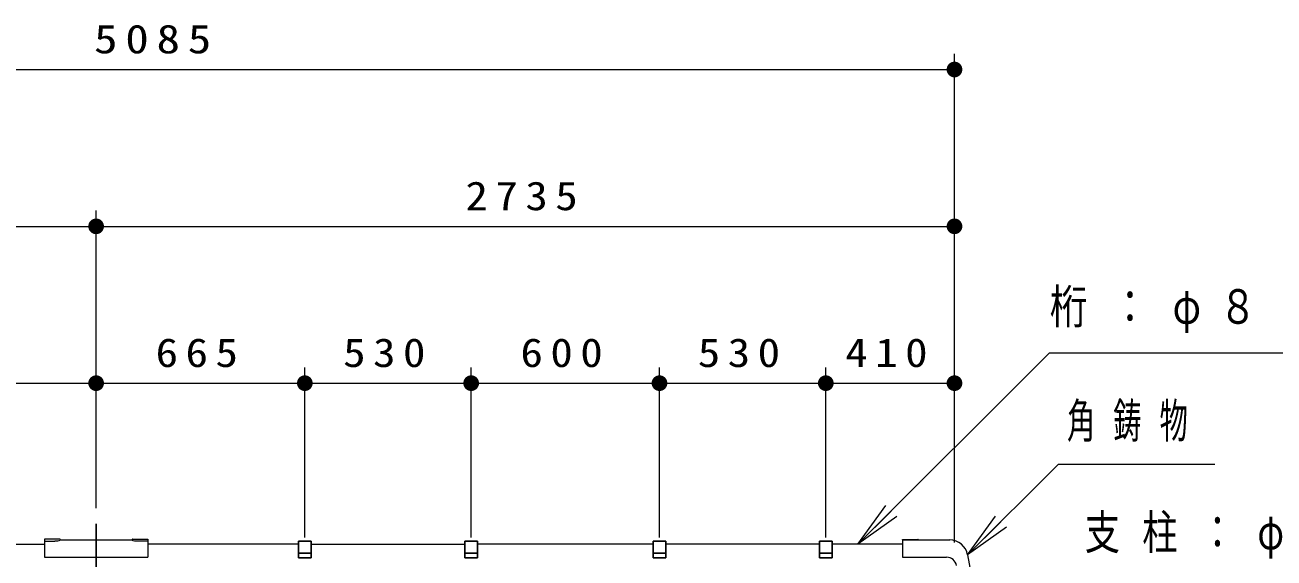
# Model space of a CAD drawing. Units: millimetres on the paper, scale 1:50. Extents: x -385 to 0, y -5 to 267.
# Drawn here: x -307.2 to -227.6, y 96.8 to 130.7 of the extents above; entities that cross this region are included whole.
import ezdxf

# ---------------------------------------------------------------- set-up
doc = ezdxf.new("R2010")
doc.units = ezdxf.units.MM
doc.linetypes.add('USER2', pattern=[6, 3, -1, 1, -1])
doc.layers.add('LY_1', color=4, linetype='Continuous', lineweight=25)
doc.styles.add('ＭＳ ゴシック', font='')
doc.styles.get('ＭＳ ゴシック').set_extended_font_data('MS Gothic')

# ---------------------------------------------------------------- blocks, each defined once
blk = doc.blocks.new('filled_dot')
at = {"color": 0, "linetype": 'Continuous', "lineweight": -2, "const_width": 1.25}
blk.add_lwpolyline([(-0.625, 0, 1), (0.625, 0, 1)], format="xyb", close=True, dxfattribs=at)

msp = doc.modelspace()

# ---------------------------------------------------------------- linework, layer by layer
at = {"layer": 'LY_1', "color": 7, "lineweight": 13}
for p, q in [((-247.93, 118.901), (-247.93, 128.901)), ((-349.63, 127.901), (-247.93, 127.901)), ((-302.63, 108.901), (-302.63, 118.901)), ((-247.93, 108.901), (-247.93, 118.901)), ((-349.63, 117.901), (-302.63, 117.901)), ((-302.63, 117.901), (-247.93, 117.901)), ((-302.63, 99.935), (-302.63, 108.901)), ((-289.33, 98.056), (-289.33, 108.901)), ((-278.73, 98.056), (-278.73, 108.901)), ((-266.73, 98.056), (-266.73, 108.901)), ((-256.13, 98.056), (-256.13, 108.901)), ((-247.93, 97.736), (-247.93, 108.901)), ((-320.83, 107.901), (-302.63, 107.901)), ((-302.63, 107.901), (-289.33, 107.901)), ((-289.33, 107.901), (-278.73, 107.901)), ((-278.73, 107.901), (-266.73, 107.901)), ((-266.73, 107.901), (-256.13, 107.901)), ((-256.13, 107.901), (-247.93, 107.901)), ((-254.08, 97.627), (-252.312, 100.102)), ((-254.08, 97.627), (-251.959, 99.748)), ((-251.605, 99.394), (-254.08, 97.627)), ((-247.095, 96.946), (-245.327, 99.421)), ((-247.095, 96.946), (-244.973, 99.068)), ((-244.62, 98.714), (-247.095, 96.946)), ((-304.947, 97.953), (-305.93, 97.953)), ((-305.93, 97.953), (-305.93, 96.801)), ((-304.898, 97.92), (-304.918, 97.941)), ((-304.869, 97.907), (-300.391, 97.907)), ((-300.362, 97.92), (-300.342, 97.941)), ((-300.313, 97.953), (-299.33, 97.953)), ((-299.33, 97.953), (-299.33, 96.801)), ((-251.251, 97.941), (-250.256, 97.941)), ((-320.43, 97.627), (-305.93, 97.627)), ((-305.93, 97.837), (-305.26, 97.837)), ((-299.33, 97.837), (-300, 97.837)), ((-289.73, 97.627), (-299.33, 97.627)), ((-288.93, 97.627), (-279.13, 97.627)), ((-267.13, 97.627), (-278.33, 97.627)), ((-256.53, 97.627), (-266.33, 97.627)), ((-251.251, 97.627), (-255.73, 97.627)), ((-251.251, 97.627), (-255.63, 97.627)), ((-251.251, 97.901), (-248.232, 97.901)), ((-251.251, 97.901), (-251.251, 96.801)), ((-305.93, 96.801), (-299.33, 96.801)), ((-251.251, 96.801), (-248.434, 96.801)), ((-247.095, 96.946), (-246.792, 95.232))]:
    msp.add_line(p, q, dxfattribs=at)
at = {"layer": 'LY_1', "color": 20, "linetype": 'USER2'}
msp.add_line((-302.63, 98.935), (-302.63, 46.736), dxfattribs=at)
at = {"layer": 'LY_1', "color": 2}
for p, q in [((-251.251, 97.901), (-251.251, 97.941)), ((-289.73, 97.836), (-289.73, 96.766)), ((-289.73, 97.836), (-288.93, 97.836)), ((-288.93, 97.836), (-288.93, 96.766)), ((-279.13, 97.836), (-279.13, 96.766)), ((-279.13, 97.836), (-278.33, 97.836)), ((-278.33, 97.836), (-278.33, 96.766)), ((-267.13, 97.836), (-267.13, 96.766)), ((-267.13, 97.836), (-266.33, 97.836)), ((-266.33, 97.836), (-266.33, 96.766)), ((-256.53, 97.836), (-256.53, 96.766)), ((-256.53, 97.836), (-255.73, 97.836)), ((-255.73, 97.836), (-255.73, 96.766)), ((-289.73, 97.056), (-288.93, 97.056)), ((-289.73, 96.766), (-288.93, 96.766)), ((-279.13, 97.056), (-278.33, 97.056)), ((-279.13, 96.766), (-278.33, 96.766)), ((-267.13, 97.056), (-266.33, 97.056)), ((-267.13, 96.766), (-266.33, 96.766)), ((-256.53, 97.056), (-255.73, 97.056)), ((-256.53, 96.766), (-255.73, 96.766))]:
    msp.add_line(p, q, dxfattribs=at)
at = {"layer": 'LY_1', "color": 7, "lineweight": 13}
for points in [[(-254.08, 97.627), (-241.866, 109.841), (-208.312, 109.841)], [(-247.095, 96.946), (-241.312, 102.729), (-231.345, 102.729)]]:
    msp.add_lwpolyline(points, dxfattribs=at)
for centre, radius, start, end in [((-305.295, 99.059), 1.222, 271.63932, 289.5573), ((-304.947, 97.913), 0.04, 44.10586, 90), ((-304.869, 97.947), 0.04, 224.10586, 270), ((-300.391, 97.947), 0.04, 270, 315.89414), ((-299.965, 99.059), 1.222, 250.4427, 268.36068), ((-300.313, 97.913), 0.04, 90, 135.89414), ((-250.256, 97.921), 0.02, 19.47122, 90), ((-250.199, 97.941), 0.04, 199.47122, 270), ((-248.232, 96.746), 1.155, 10, 90), ((-248.434, 96.161), 0.64, 10, 90)]:
    msp.add_arc(centre, radius, start, end, dxfattribs=at)

# ---------------------------------------------------------------- block references
at = {"layer": 'LY_1', "color": 7, "lineweight": 13, "xscale": 0.4, "yscale": 0.4, "rotation": 180}
for p in [(-247.93, 127.901), (-302.63, 117.901), (-247.93, 117.901), (-302.63, 107.901), (-289.33, 107.901), (-278.73, 107.901), (-266.73, 107.901), (-256.13, 107.901), (-247.93, 107.901)]:
    msp.add_blockref('filled_dot', p, dxfattribs=at)
at = {"layer": 'LY_1', "color": 7, "lineweight": 13, "xscale": 0.4, "yscale": 0.4}
for p in [(-302.63, 117.901), (-302.63, 107.901), (-289.33, 107.901), (-278.73, 107.901), (-266.73, 107.901), (-256.13, 107.901)]:
    msp.add_blockref('filled_dot', p, dxfattribs=at)

# ---------------------------------------------------------------- texts
at = {"layer": 'LY_1', "color": 7, "style": 'ＭＳ ゴシック'}
for s, insert, char_height, attachment_point in [('\\T1.33;\\W1.2;5085', (-298.78, 128.901), 1.833, 8), ('\\T1.33;\\W1.15;2735', (-275.28, 118.901), 1.833, 8), ('\\T1.63;\\W0.8;桁：φ８９．１×４．２', (-241.858, 112.491), 2.199, 4), ('\\T1.33;\\W1.15;665', (-295.98, 108.901), 1.833, 8), ('\\T1.33;\\W1.15;530', (-284.03, 108.901), 1.833, 8), ('\\T1.33;\\W1.15;600', (-272.73, 108.901), 1.833, 8), ('\\T1.33;\\W1.15;530', (-261.43, 108.901), 1.833, 8), ('\\T1.33;\\W1.15;410', (-252.03, 108.901), 1.833, 8), ('\\T1.64;\\W0.6;角鋳物', (-240.761, 105.379), 2.199, 4), ('\\T1.63;\\W0.75;支柱：φ６０．５×３．８', (-239.631, 98.104), 2.199, 4)]:
    msp.add_mtext(s, dxfattribs=dict(at, insert=insert, char_height=char_height, attachment_point=attachment_point))

doc.saveas('drawing.dxf')
